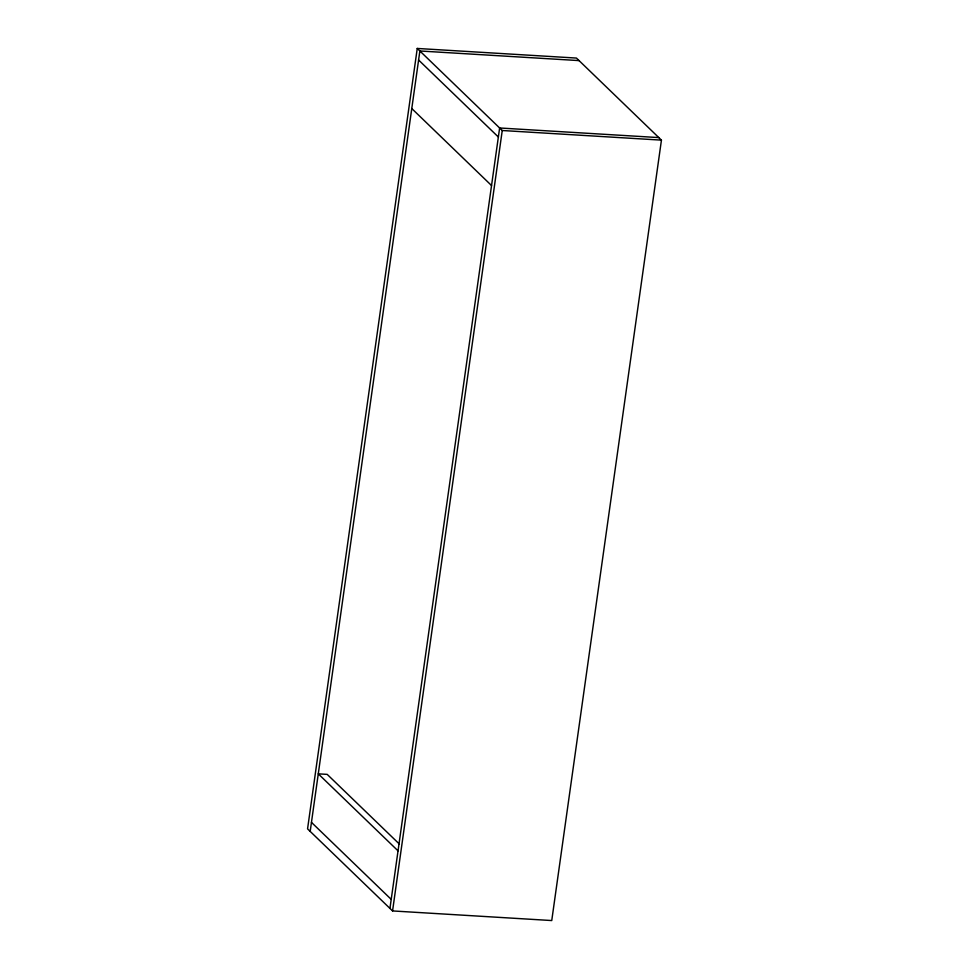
<?xml version="1.0" encoding="UTF-8"?>
<svg xmlns="http://www.w3.org/2000/svg" width="969" height="969" viewBox="0 0 969 969"><rect width="100%" height="100%" fill="white"/><g stroke="black" fill="none" stroke-linecap="round" stroke-linejoin="round"><path stroke-width="1.45" d="M417.251 48.45L307.561 828.87L392.566 910.933L551.749 920.55L661.439 140.13L576.434 58.067L417.251 48.45L502.245 130.512L661.439 140.13M310.189 831.402L419.868 50.982L579.05 60.599M389.95 908.401L499.629 127.981L658.811 137.598M392.566 910.933L502.245 130.512M418.596 60.005L498.357 137.004M411.777 108.54L491.537 185.539M399.41 844.096L327.195 774.376L318.28 773.843L398.029 850.843M311.461 822.378L391.21 899.377"/></g></svg>
